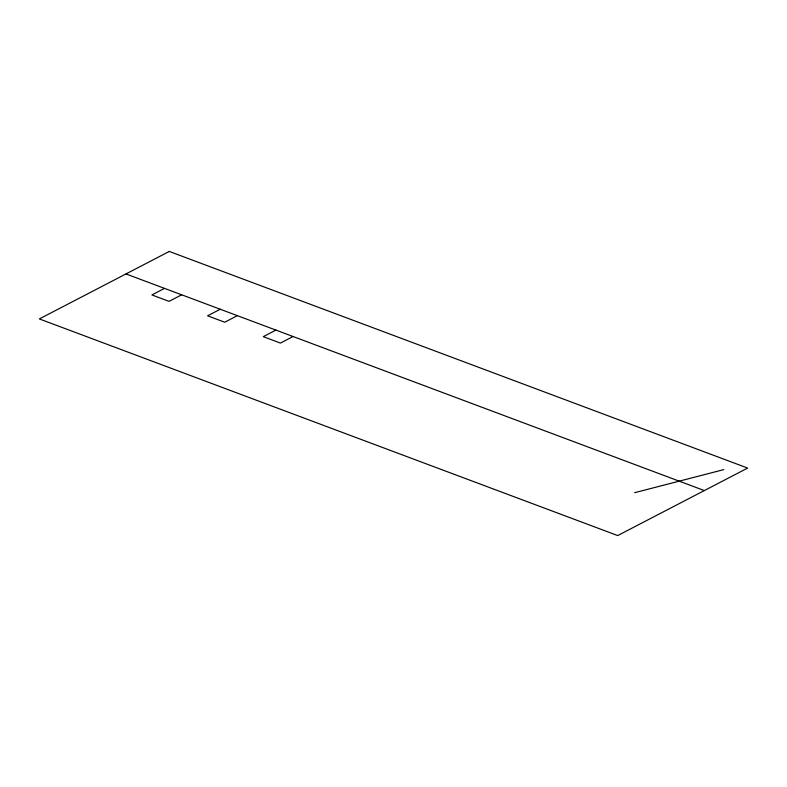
<?xml version="1.0" encoding="UTF-8"?>
<svg xmlns="http://www.w3.org/2000/svg" width="787" height="787" viewBox="0 0 787 787"><rect width="100%" height="100%" fill="white"/><g stroke="black" fill="none" stroke-linecap="round" stroke-linejoin="round"><path stroke-width="1.18" d="M164.532 288.376L151.901 294.938L169.038 301.362L181.669 294.8M220.222 309.242L207.591 315.803L224.728 322.217L237.359 315.656M275.922 330.097L263.291 336.659L280.428 343.083L293.059 336.521M634.647 492.692L723.784 469.613M125.969 273.935L704.335 490.567M169.284 251.437L39.35 318.932L617.716 535.563L747.65 468.068L169.284 251.437"/></g></svg>
